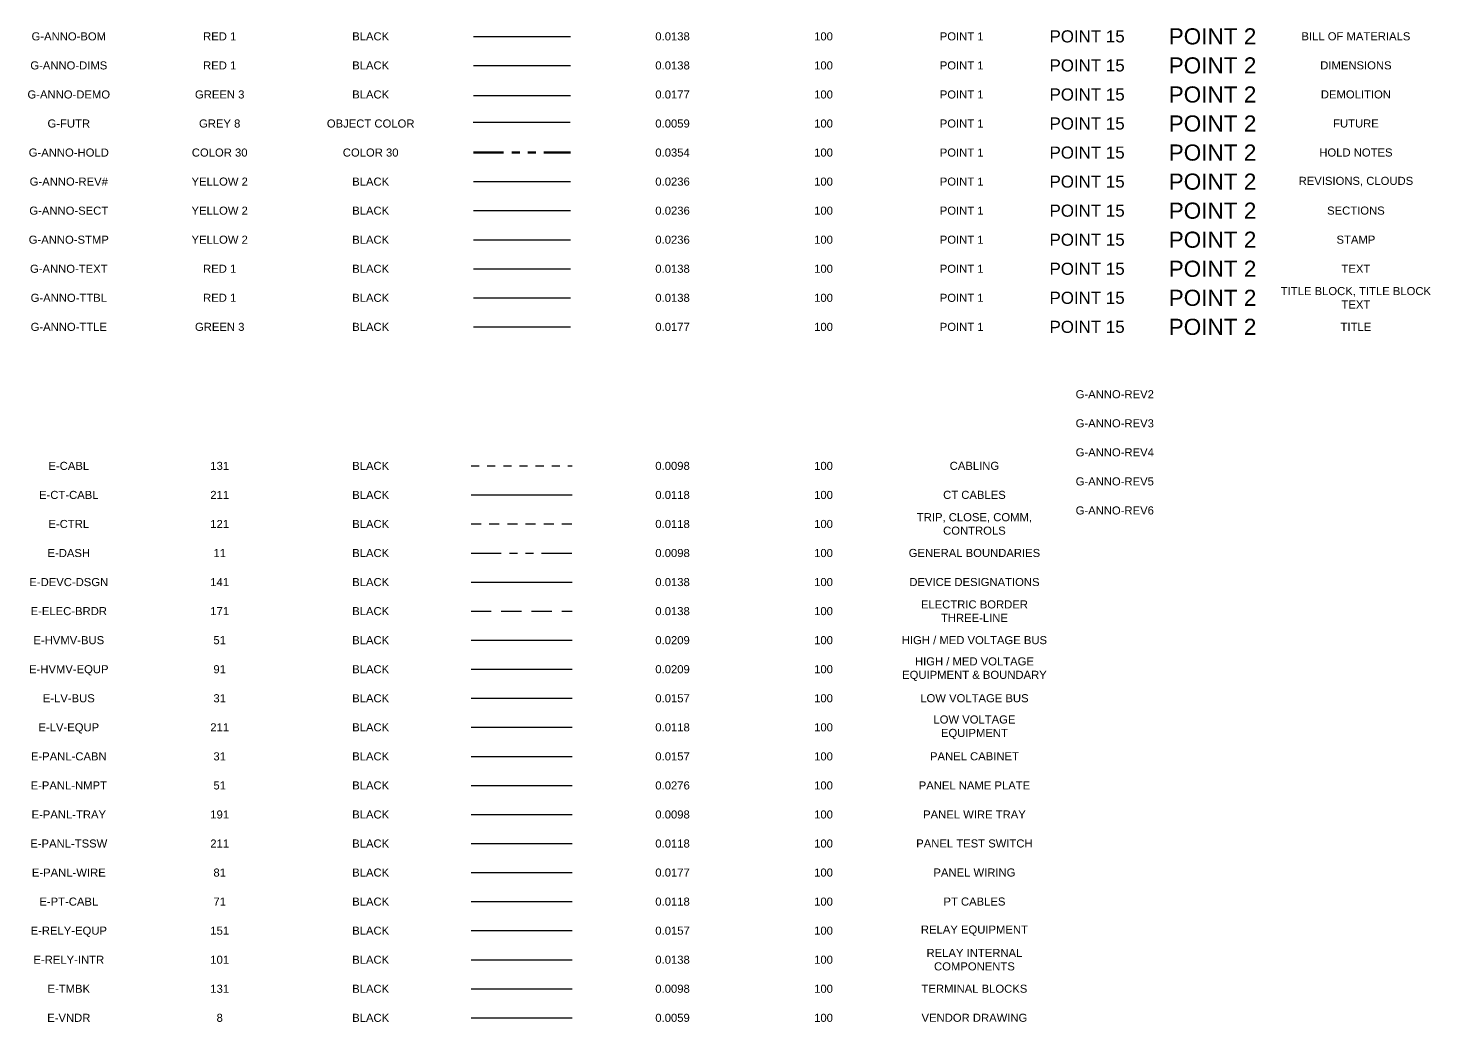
# Model space of a CAD drawing. Header units: inches. Extents: x -23.8 to 31, y -17.1 to 50.4.
# Drawn here: x -20.29 to -2.9, y 4.72 to 17.04 of the extents above; entities that cross this region are included whole.
import ezdxf
from ezdxf.enums import TextEntityAlignment as Align

# ---------------------------------------------------------------- set-up
doc = ezdxf.new("R2010")
doc.units = ezdxf.units.IN
doc.header["$MEASUREMENT"] = 0
for name, pattern in [('DASHED2', [0.375, 0.25, -0.125]), ('DASHED4', [0.1875, 0.125, -0.0625]), ('HIDDEN4', [0.0935, 0.0625, -0.031]), ('PHANTOM2', [1.25, 0.625, -0.125, 0.125, -0.125, 0.125, -0.125]), ('PHANTOM4', [0.6875, 0.3125, 0.0625, -0.0625, 0.0625, -0.0625, 0.0625, -0.0625])]:
    doc.linetypes.add(name, pattern=pattern)
for name, color, linetype in [('E-CABL', 131, 'HIDDEN4'), ('E-CT-CABL', 211, 'Continuous'), ('E-CTRL', 121, 'DASHED4'), ('E-DASH', 11, 'PHANTOM4'), ('E-DEVC-DSGN', 141, 'Continuous'), ('E-ELEC-BRDR', 171, 'DASHED2'), ('E-HVMV-BUS', 51, 'Continuous'), ('E-HVMV-EQUP', 91, 'Continuous'), ('E-LV-BUS', 31, 'Continuous'), ('E-LV-EQUP', 211, 'Continuous'), ('E-PANL-CABN', 31, 'Continuous'), ('E-PANL-NMPT', 51, 'Continuous'), ('E-PANL-TRAY', 191, 'Continuous'), ('E-PANL-TSSW', 211, 'Continuous'), ('E-PANL-WIRE', 81, 'Continuous'), ('E-PT-CABL', 71, 'Continuous'), ('E-RELY-EQUP', 151, 'Continuous'), ('E-RELY-INTR', 101, 'Continuous'), ('E-TMBK', 131, 'Continuous'), ('E-VNDR', 8, 'Continuous'), ('G-ANNO-BOM', 1, 'Continuous'), ('G-ANNO-DEMO', 3, 'Continuous'), ('G-ANNO-DIMS', 1, 'Continuous'), ('G-ANNO-REV1', 2, 'Continuous'), ('G-ANNO-REV2', 2, 'Continuous'), ('G-ANNO-REV3', 2, 'Continuous'), ('G-ANNO-REV4', 2, 'Continuous'), ('G-ANNO-REV5', 2, 'Continuous'), ('G-ANNO-REV6', 2, 'Continuous'), ('G-ANNO-SECT', 2, 'Continuous'), ('G-ANNO-STMP', 2, 'Continuous'), ('G-ANNO-TEXT', 1, 'Continuous'), ('G-ANNO-TTBL', 1, 'Continuous'), ('G-ANNO-TTLE', 3, 'Continuous'), ('G-FUTR', 8, 'Continuous')]:
    doc.layers.add(name, color=color, linetype=linetype)
doc.layers.add('G-ANNO-HOLD', color=30, linetype='PHANTOM4', lineweight=90)
doc.styles.add('NEI-A', font='Arial.ttf')

# ---------------------------------------------------------------- blocks, each defined once
blk = doc.blocks.new('NOTES - LAYERS - ELECTRICAL')
at = {"layer": 'E-CABL'}
blk.add_line((-11.971, -6.615), (-10.717, -6.615), dxfattribs=at)
at = {"layer": 'E-CT-CABL'}
blk.add_line((-11.971, -6.975), (-10.717, -6.975), dxfattribs=at)
at = {"layer": 'E-CTRL'}
blk.add_line((-11.971, -7.335), (-10.717, -7.335), dxfattribs=at)
at = {"layer": 'E-DASH'}
blk.add_line((-11.971, -7.695), (-10.717, -7.695), dxfattribs=at)
at = {"layer": 'E-DEVC-DSGN'}
blk.add_line((-11.971, -8.055), (-10.717, -8.055), dxfattribs=at)
at = {"layer": 'E-ELEC-BRDR'}
blk.add_line((-11.971, -8.415), (-10.717, -8.415), dxfattribs=at)
at = {"layer": 'E-HVMV-BUS'}
blk.add_line((-11.971, -8.775), (-10.717, -8.775), dxfattribs=at)
at = {"layer": 'E-HVMV-EQUP'}
blk.add_line((-11.971, -9.135), (-10.717, -9.135), dxfattribs=at)
at = {"layer": 'E-LV-BUS'}
blk.add_line((-11.971, -9.495), (-10.717, -9.495), dxfattribs=at)
at = {"layer": 'E-LV-EQUP'}
blk.add_line((-11.971, -9.855), (-10.717, -9.855), dxfattribs=at)
at = {"layer": 'E-PANL-CABN'}
blk.add_line((-11.971, -10.215), (-10.717, -10.215), dxfattribs=at)
at = {"layer": 'E-PANL-NMPT'}
blk.add_line((-11.971, -10.575), (-10.717, -10.575), dxfattribs=at)
at = {"layer": 'E-PANL-TRAY'}
blk.add_line((-11.971, -10.935), (-10.717, -10.935), dxfattribs=at)
at = {"layer": 'E-PANL-TSSW'}
blk.add_line((-11.971, -11.295), (-10.717, -11.295), dxfattribs=at)
at = {"layer": 'E-PANL-WIRE'}
blk.add_line((-11.971, -11.655), (-10.717, -11.655), dxfattribs=at)
at = {"layer": 'E-PT-CABL'}
blk.add_line((-11.971, -12.015), (-10.717, -12.015), dxfattribs=at)
at = {"layer": 'E-RELY-EQUP'}
blk.add_line((-11.971, -12.375), (-10.717, -12.375), dxfattribs=at)
at = {"layer": 'E-RELY-INTR'}
blk.add_line((-11.971, -12.735), (-10.717, -12.735), dxfattribs=at)
at = {"layer": 'E-TMBK'}
blk.add_line((-11.971, -13.095), (-10.717, -13.095), dxfattribs=at)
at = {"layer": 'E-VNDR'}
blk.add_line((-11.971, -13.455), (-10.717, -13.455), dxfattribs=at)
at = {"layer": 'G-ANNO-BOM'}
blk.add_line((-11.942, -1.292), (-10.739, -1.292), dxfattribs=at)
at = {"layer": 'G-ANNO-DEMO'}
blk.add_line((-11.942, -2.026), (-10.739, -2.026), dxfattribs=at)
at = {"layer": 'G-ANNO-DIMS'}
blk.add_line((-11.942, -1.652), (-10.739, -1.652), dxfattribs=at)
at = {"layer": 'G-ANNO-HOLD'}
blk.add_line((-11.942, -2.732), (-10.739, -2.732), dxfattribs=at)
at = {"layer": 'G-ANNO-REV1'}
blk.add_line((-11.942, -3.092), (-10.739, -3.092), dxfattribs=at)
at = {"layer": 'G-ANNO-SECT'}
blk.add_line((-11.942, -3.452), (-10.739, -3.452), dxfattribs=at)
at = {"layer": 'G-ANNO-STMP'}
blk.add_line((-11.942, -3.812), (-10.739, -3.812), dxfattribs=at)
at = {"layer": 'G-ANNO-TEXT'}
blk.add_line((-11.942, -4.172), (-10.739, -4.172), dxfattribs=at)
at = {"layer": 'G-ANNO-TTBL'}
blk.add_line((-11.942, -4.532), (-10.739, -4.532), dxfattribs=at)
at = {"layer": 'G-ANNO-TTLE'}
blk.add_line((-11.942, -4.892), (-10.739, -4.892), dxfattribs=at)
at = {"layer": 'G-FUTR'}
blk.add_line((-11.946, -2.356), (-10.743, -2.356), dxfattribs=at)
at = {"layer": 'E-CABL', "style": 'NEI-A'}
for s, p in [('E-CABL', (-16.959, -6.615)), ('131', (-15.088, -6.615)), ('BLACK', (-13.216, -6.615)), ('0.0098', (-9.473, -6.615)), ('100', (-7.601, -6.615))]:
    blk.add_text(s, height=0.1, dxfattribs=at).set_placement(p, align=Align.MIDDLE_CENTER)
at = {"layer": 'E-CABL', "insert": (-5.73, -6.615), "char_height": 0.1, "attachment_point": 5, "style": 'NEI-A'}
blk.add_mtext('CABLING', dxfattribs=at)
at = {"layer": 'E-CT-CABL', "style": 'NEI-A'}
for s, p in [('E-CT-CABL', (-16.959, -6.975)), ('211', (-15.088, -6.975)), ('BLACK', (-13.216, -6.975)), ('0.0118', (-9.473, -6.975)), ('100', (-7.601, -6.975))]:
    blk.add_text(s, height=0.1, dxfattribs=at).set_placement(p, align=Align.MIDDLE_CENTER)
at = {"layer": 'E-CT-CABL', "linetype": 'PHANTOM2', "insert": (-5.73, -6.975), "char_height": 0.1, "attachment_point": 5, "style": 'NEI-A'}
blk.add_mtext('CT CABLES', dxfattribs=at)
at = {"layer": 'E-CTRL', "style": 'NEI-A'}
for s, p in [('E-CTRL', (-16.959, -7.335)), ('121', (-15.088, -7.335)), ('BLACK', (-13.216, -7.335)), ('0.0118', (-9.473, -7.335)), ('100', (-7.601, -7.335))]:
    blk.add_text(s, height=0.1, dxfattribs=at).set_placement(p, align=Align.MIDDLE_CENTER)
at = {"layer": 'E-CTRL', "linetype": 'PHANTOM2', "insert": (-5.73, -7.335), "char_height": 0.1, "attachment_point": 5, "style": 'NEI-A'}
blk.add_mtext('TRIP, CLOSE, COMM,\\PCONTROLS', dxfattribs=at)
at = {"layer": 'E-DASH', "style": 'NEI-A'}
for s, p in [('E-DASH', (-16.959, -7.695)), ('11', (-15.088, -7.695)), ('BLACK', (-13.216, -7.695)), ('0.0098', (-9.473, -7.695)), ('100', (-7.601, -7.695))]:
    blk.add_text(s, height=0.1, dxfattribs=at).set_placement(p, align=Align.MIDDLE_CENTER)
at = {"layer": 'E-DASH', "insert": (-5.73, -7.695), "char_height": 0.1, "attachment_point": 5, "style": 'NEI-A'}
blk.add_mtext('GENERAL BOUNDARIES', dxfattribs=at)
at = {"layer": 'E-DEVC-DSGN', "style": 'NEI-A'}
for s, p in [('E-DEVC-DSGN', (-16.959, -8.055)), ('141', (-15.088, -8.055)), ('BLACK', (-13.216, -8.055)), ('0.0138', (-9.473, -8.055)), ('100', (-7.601, -8.055))]:
    blk.add_text(s, height=0.1, dxfattribs=at).set_placement(p, align=Align.MIDDLE_CENTER)
at = {"layer": 'E-DEVC-DSGN', "insert": (-5.73, -8.055), "char_height": 0.1, "attachment_point": 5, "style": 'NEI-A'}
blk.add_mtext('DEVICE DESIGNATIONS', dxfattribs=at)
at = {"layer": 'E-ELEC-BRDR', "style": 'NEI-A'}
for s, p in [('E-ELEC-BRDR', (-16.959, -8.415)), ('171', (-15.088, -8.415)), ('BLACK', (-13.216, -8.415)), ('0.0138', (-9.473, -8.415)), ('100', (-7.601, -8.415))]:
    blk.add_text(s, height=0.1, dxfattribs=at).set_placement(p, align=Align.MIDDLE_CENTER)
at = {"layer": 'E-ELEC-BRDR', "insert": (-5.73, -8.415), "char_height": 0.1, "attachment_point": 5, "style": 'NEI-A'}
blk.add_mtext('ELECTRIC BORDER\\PTHREE-LINE', dxfattribs=at)
at = {"layer": 'E-HVMV-BUS', "style": 'NEI-A'}
for s, p in [('E-HVMV-BUS', (-16.959, -8.775)), ('51', (-15.088, -8.775)), ('BLACK', (-13.216, -8.775)), ('0.0209', (-9.473, -8.775)), ('100', (-7.601, -8.775))]:
    blk.add_text(s, height=0.1, dxfattribs=at).set_placement(p, align=Align.MIDDLE_CENTER)
at = {"layer": 'E-HVMV-BUS', "insert": (-5.73, -8.775), "char_height": 0.1, "attachment_point": 5, "style": 'NEI-A'}
blk.add_mtext('HIGH / MED VOLTAGE BUS', dxfattribs=at)
at = {"layer": 'E-HVMV-EQUP', "style": 'NEI-A'}
for s, p in [('E-HVMV-EQUP', (-16.959, -9.135)), ('91', (-15.088, -9.135)), ('BLACK', (-13.216, -9.135)), ('0.0209', (-9.473, -9.135)), ('100', (-7.601, -9.135))]:
    blk.add_text(s, height=0.1, dxfattribs=at).set_placement(p, align=Align.MIDDLE_CENTER)
at = {"layer": 'E-HVMV-EQUP', "linetype": 'PHANTOM2', "insert": (-5.73, -9.135), "char_height": 0.1, "attachment_point": 5, "style": 'NEI-A'}
blk.add_mtext('HIGH / MED VOLTAGE\\PEQUIPMENT & BOUNDARY', dxfattribs=at)
at = {"layer": 'E-LV-BUS', "style": 'NEI-A'}
for s, p in [('E-LV-BUS', (-16.959, -9.495)), ('31', (-15.088, -9.495)), ('BLACK', (-13.216, -9.495)), ('0.0157', (-9.473, -9.495)), ('100', (-7.601, -9.495))]:
    blk.add_text(s, height=0.1, dxfattribs=at).set_placement(p, align=Align.MIDDLE_CENTER)
at = {"layer": 'E-LV-BUS', "linetype": 'PHANTOM2', "insert": (-5.73, -9.495), "char_height": 0.1, "attachment_point": 5, "style": 'NEI-A'}
blk.add_mtext('LOW VOLTAGE BUS', dxfattribs=at)
at = {"layer": 'E-LV-EQUP', "style": 'NEI-A'}
for s, p in [('E-LV-EQUP', (-16.959, -9.855)), ('211', (-15.088, -9.855)), ('BLACK', (-13.216, -9.855)), ('0.0118', (-9.473, -9.855)), ('100', (-7.601, -9.855))]:
    blk.add_text(s, height=0.1, dxfattribs=at).set_placement(p, align=Align.MIDDLE_CENTER)
at = {"layer": 'E-LV-EQUP', "linetype": 'PHANTOM2', "insert": (-5.73, -9.855), "char_height": 0.1, "attachment_point": 5, "style": 'NEI-A'}
blk.add_mtext('LOW VOLTAGE\\PEQUIPMENT', dxfattribs=at)
at = {"layer": 'E-PANL-CABN', "style": 'NEI-A'}
for s, p in [('E-PANL-CABN', (-16.959, -10.215)), ('31', (-15.088, -10.215)), ('BLACK', (-13.216, -10.215)), ('0.0157', (-9.473, -10.215)), ('100', (-7.601, -10.215))]:
    blk.add_text(s, height=0.1, dxfattribs=at).set_placement(p, align=Align.MIDDLE_CENTER)
at = {"layer": 'E-PANL-CABN', "linetype": 'PHANTOM2', "insert": (-5.73, -10.215), "char_height": 0.1, "attachment_point": 5, "style": 'NEI-A'}
blk.add_mtext('PANEL CABINET', dxfattribs=at)
at = {"layer": 'E-PANL-NMPT', "style": 'NEI-A'}
for s, p in [('E-PANL-NMPT', (-16.959, -10.575)), ('51', (-15.088, -10.575)), ('BLACK', (-13.216, -10.575)), ('0.0276', (-9.473, -10.575)), ('100', (-7.601, -10.575))]:
    blk.add_text(s, height=0.1, dxfattribs=at).set_placement(p, align=Align.MIDDLE_CENTER)
at = {"layer": 'E-PANL-NMPT', "insert": (-5.73, -10.575), "char_height": 0.1, "attachment_point": 5, "style": 'NEI-A'}
blk.add_mtext('PANEL NAME PLATE', dxfattribs=at)
at = {"layer": 'E-PANL-TRAY', "style": 'NEI-A'}
for s, p in [('E-PANL-TRAY', (-16.959, -10.935)), ('191', (-15.088, -10.935)), ('BLACK', (-13.216, -10.935)), ('0.0098', (-9.473, -10.935)), ('100', (-7.601, -10.935))]:
    blk.add_text(s, height=0.1, dxfattribs=at).set_placement(p, align=Align.MIDDLE_CENTER)
at = {"layer": 'E-PANL-TRAY', "insert": (-5.73, -10.935), "char_height": 0.1, "attachment_point": 5, "style": 'NEI-A'}
blk.add_mtext('PANEL WIRE TRAY', dxfattribs=at)
at = {"layer": 'E-PANL-TSSW', "style": 'NEI-A'}
for s, p in [('E-PANL-TSSW', (-16.959, -11.295)), ('211', (-15.088, -11.295)), ('BLACK', (-13.216, -11.295)), ('0.0118', (-9.473, -11.295)), ('100', (-7.601, -11.295))]:
    blk.add_text(s, height=0.1, dxfattribs=at).set_placement(p, align=Align.MIDDLE_CENTER)
at = {"layer": 'E-PANL-TSSW', "insert": (-5.73, -11.295), "char_height": 0.1, "attachment_point": 5, "style": 'NEI-A'}
blk.add_mtext('PANEL TEST SWITCH', dxfattribs=at)
at = {"layer": 'E-PANL-WIRE', "style": 'NEI-A'}
for s, p in [('E-PANL-WIRE', (-16.959, -11.655)), ('81', (-15.088, -11.655)), ('BLACK', (-13.216, -11.655)), ('0.0177', (-9.473, -11.655)), ('100', (-7.601, -11.655))]:
    blk.add_text(s, height=0.1, dxfattribs=at).set_placement(p, align=Align.MIDDLE_CENTER)
at = {"layer": 'E-PANL-WIRE', "linetype": 'PHANTOM2', "insert": (-5.73, -11.655), "char_height": 0.1, "attachment_point": 5, "style": 'NEI-A'}
blk.add_mtext('PANEL WIRING', dxfattribs=at)
at = {"layer": 'E-PT-CABL', "style": 'NEI-A'}
for s, p in [('E-PT-CABL', (-16.959, -12.015)), ('71', (-15.088, -12.015)), ('BLACK', (-13.216, -12.015)), ('0.0118', (-9.473, -12.015)), ('100', (-7.601, -12.015))]:
    blk.add_text(s, height=0.1, dxfattribs=at).set_placement(p, align=Align.MIDDLE_CENTER)
at = {"layer": 'E-PT-CABL', "linetype": 'PHANTOM2', "insert": (-5.73, -12.015), "char_height": 0.1, "attachment_point": 5, "style": 'NEI-A'}
blk.add_mtext('PT CABLES', dxfattribs=at)
at = {"layer": 'E-RELY-EQUP', "style": 'NEI-A'}
for s, p in [('E-RELY-EQUP', (-16.959, -12.375)), ('151', (-15.088, -12.375)), ('BLACK', (-13.216, -12.375)), ('0.0157', (-9.473, -12.375)), ('100', (-7.601, -12.375))]:
    blk.add_text(s, height=0.1, dxfattribs=at).set_placement(p, align=Align.MIDDLE_CENTER)
at = {"layer": 'E-RELY-EQUP', "insert": (-5.73, -12.375), "char_height": 0.1, "attachment_point": 5, "style": 'NEI-A'}
blk.add_mtext('RELAY EQUIPMENT', dxfattribs=at)
at = {"layer": 'E-RELY-INTR', "style": 'NEI-A'}
for s, p in [('E-RELY-INTR', (-16.959, -12.735)), ('101', (-15.088, -12.735)), ('BLACK', (-13.216, -12.735)), ('0.0138', (-9.473, -12.735)), ('100', (-7.601, -12.735))]:
    blk.add_text(s, height=0.1, dxfattribs=at).set_placement(p, align=Align.MIDDLE_CENTER)
at = {"layer": 'E-RELY-INTR', "insert": (-5.73, -12.735), "char_height": 0.1, "attachment_point": 5, "style": 'NEI-A'}
blk.add_mtext('RELAY INTERNAL\\PCOMPONENTS', dxfattribs=at)
at = {"layer": 'E-TMBK', "style": 'NEI-A'}
for s, p in [('E-TMBK', (-16.959, -13.095)), ('131', (-15.088, -13.095)), ('BLACK', (-13.216, -13.095)), ('0.0098', (-9.473, -13.095)), ('100', (-7.601, -13.095))]:
    blk.add_text(s, height=0.1, dxfattribs=at).set_placement(p, align=Align.MIDDLE_CENTER)
at = {"layer": 'E-TMBK', "insert": (-5.73, -13.095), "char_height": 0.1, "attachment_point": 5, "style": 'NEI-A'}
blk.add_mtext('TERMINAL BLOCKS', dxfattribs=at)
at = {"layer": 'E-VNDR', "style": 'NEI-A'}
for s, p in [('E-VNDR', (-16.959, -13.455)), ('8', (-15.088, -13.455)), ('BLACK', (-13.216, -13.455)), ('0.0059', (-9.473, -13.455)), ('100', (-7.601, -13.455))]:
    blk.add_text(s, height=0.1, dxfattribs=at).set_placement(p, align=Align.MIDDLE_CENTER)
at = {"layer": 'E-VNDR', "linetype": 'PHANTOM2', "insert": (-5.73, -13.455), "char_height": 0.1, "attachment_point": 5, "style": 'NEI-A'}
blk.add_mtext('VENDOR DRAWING', dxfattribs=at)
at = {"layer": 'G-ANNO-BOM', "style": 'NEI-A'}
for s, height, p in [('POINT 15', 0.15, (-4.333, -1.292)), ('POINT 2', 0.2, (-2.778, -1.292)), ('G-ANNO-BOM', 0.1, (-16.959, -1.292)), ('RED 1', 0.1, (-15.088, -1.292)), ('BLACK', 0.1, (-13.216, -1.292)), ('0.0138', 0.1, (-9.473, -1.292)), ('100', 0.1, (-7.601, -1.292)), ('POINT 1', 0.1, (-5.888, -1.292))]:
    blk.add_text(s, height=height, dxfattribs=at).set_placement(p, align=Align.MIDDLE_CENTER)
at = {"layer": 'G-ANNO-BOM', "insert": (-1, -1.292), "char_height": 0.1, "width": 2, "attachment_point": 5, "style": 'NEI-A'}
blk.add_mtext('BILL OF MATERIALS', dxfattribs=at)
at = {"layer": 'G-ANNO-DEMO', "style": 'NEI-A'}
for s, height, p in [('POINT 2', 0.2, (-2.778, -2.012)), ('G-ANNO-DEMO', 0.1, (-16.959, -2.012)), ('GREEN 3', 0.1, (-15.088, -2.012)), ('BLACK', 0.1, (-13.216, -2.012)), ('0.0177', 0.1, (-9.473, -2.012)), ('100', 0.1, (-7.601, -2.012)), ('POINT 1', 0.1, (-5.888, -2.012)), ('POINT 15', 0.15, (-4.333, -2.012))]:
    blk.add_text(s, height=height, dxfattribs=at).set_placement(p, align=Align.MIDDLE_CENTER)
at = {"layer": 'G-ANNO-DEMO', "insert": (-1, -2.012), "char_height": 0.1, "width": 2, "attachment_point": 5, "style": 'NEI-A'}
blk.add_mtext('DEMOLITION', dxfattribs=at)
at = {"layer": 'G-ANNO-DIMS', "style": 'NEI-A'}
for s, height, p in [('POINT 2', 0.2, (-2.778, -1.652)), ('G-ANNO-DIMS', 0.1, (-16.959, -1.652)), ('RED 1', 0.1, (-15.088, -1.652)), ('BLACK', 0.1, (-13.216, -1.652)), ('0.0138', 0.1, (-9.473, -1.652)), ('100', 0.1, (-7.601, -1.652)), ('POINT 1', 0.1, (-5.888, -1.652)), ('POINT 15', 0.15, (-4.333, -1.652))]:
    blk.add_text(s, height=height, dxfattribs=at).set_placement(p, align=Align.MIDDLE_CENTER)
at = {"layer": 'G-ANNO-DIMS', "insert": (-1, -1.652), "char_height": 0.1, "width": 2, "attachment_point": 5, "style": 'NEI-A'}
blk.add_mtext('DIMENSIONS', dxfattribs=at)
at = {"layer": 'G-ANNO-HOLD', "style": 'NEI-A'}
for s, height, p in [('G-ANNO-HOLD', 0.1, (-16.959, -2.732)), ('COLOR 30', 0.1, (-15.088, -2.732)), ('COLOR 30', 0.1, (-13.216, -2.732)), ('0.0354', 0.1, (-9.473, -2.732)), ('100', 0.1, (-7.601, -2.732)), ('POINT 1', 0.1, (-5.888, -2.732)), ('POINT 15', 0.15, (-4.333, -2.732)), ('POINT 2', 0.2, (-2.778, -2.732))]:
    blk.add_text(s, height=height, dxfattribs=at).set_placement(p, align=Align.MIDDLE_CENTER)
at = {"layer": 'G-ANNO-HOLD', "insert": (-1, -2.732), "char_height": 0.1, "width": 2, "attachment_point": 5, "style": 'NEI-A'}
blk.add_mtext('HOLD NOTES', dxfattribs=at)
at = {"layer": 'G-ANNO-REV1', "style": 'NEI-A'}
for s, height, p in [('G-ANNO-REV#', 0.1, (-16.959, -3.092)), ('YELLOW 2', 0.1, (-15.088, -3.092)), ('BLACK', 0.1, (-13.216, -3.092)), ('0.0236', 0.1, (-9.473, -3.092)), ('100', 0.1, (-7.601, -3.092)), ('POINT 1', 0.1, (-5.888, -3.092)), ('POINT 15', 0.15, (-4.333, -3.092)), ('POINT 2', 0.2, (-2.778, -3.092))]:
    blk.add_text(s, height=height, dxfattribs=at).set_placement(p, align=Align.MIDDLE_CENTER)
at = {"layer": 'G-ANNO-REV1', "insert": (-1, -3.092), "char_height": 0.1, "width": 2, "attachment_point": 5, "style": 'NEI-A'}
blk.add_mtext('REVISIONS, CLOUDS', dxfattribs=at)
at = {"layer": 'G-ANNO-REV2', "insert": (-3.99, -5.728), "char_height": 0.1, "attachment_point": 5, "style": 'NEI-A'}
blk.add_mtext('G-ANNO-REV2', dxfattribs=at)
at = {"layer": 'G-ANNO-REV3', "insert": (-3.99, -6.088), "char_height": 0.1, "attachment_point": 5, "style": 'NEI-A'}
blk.add_mtext('G-ANNO-REV3', dxfattribs=at)
at = {"layer": 'G-ANNO-REV4', "insert": (-3.99, -6.448), "char_height": 0.1, "attachment_point": 5, "style": 'NEI-A'}
blk.add_mtext('G-ANNO-REV4', dxfattribs=at)
at = {"layer": 'G-ANNO-REV5', "insert": (-3.99, -6.808), "char_height": 0.1, "attachment_point": 5, "style": 'NEI-A'}
blk.add_mtext('G-ANNO-REV5', dxfattribs=at)
at = {"layer": 'G-ANNO-REV6', "insert": (-3.99, -7.168), "char_height": 0.1, "attachment_point": 5, "style": 'NEI-A'}
blk.add_mtext('G-ANNO-REV6', dxfattribs=at)
at = {"layer": 'G-ANNO-SECT', "style": 'NEI-A'}
for s, height, p in [('G-ANNO-SECT', 0.1, (-16.959, -3.452)), ('YELLOW 2', 0.1, (-15.088, -3.452)), ('BLACK', 0.1, (-13.216, -3.452)), ('0.0236', 0.1, (-9.473, -3.452)), ('100', 0.1, (-7.601, -3.452)), ('POINT 1', 0.1, (-5.888, -3.452)), ('POINT 15', 0.15, (-4.333, -3.452)), ('POINT 2', 0.2, (-2.778, -3.452))]:
    blk.add_text(s, height=height, dxfattribs=at).set_placement(p, align=Align.MIDDLE_CENTER)
at = {"layer": 'G-ANNO-SECT', "insert": (-1, -3.452), "char_height": 0.1, "width": 2, "attachment_point": 5, "style": 'NEI-A'}
blk.add_mtext('SECTIONS', dxfattribs=at)
at = {"layer": 'G-ANNO-STMP', "style": 'NEI-A'}
for s, height, p in [('G-ANNO-STMP', 0.1, (-16.959, -3.812)), ('YELLOW 2', 0.1, (-15.088, -3.812)), ('BLACK', 0.1, (-13.216, -3.812)), ('0.0236', 0.1, (-9.473, -3.812)), ('100', 0.1, (-7.601, -3.812)), ('POINT 1', 0.1, (-5.888, -3.812)), ('POINT 15', 0.15, (-4.333, -3.812)), ('POINT 2', 0.2, (-2.778, -3.812))]:
    blk.add_text(s, height=height, dxfattribs=at).set_placement(p, align=Align.MIDDLE_CENTER)
at = {"layer": 'G-ANNO-STMP', "insert": (-1, -3.812), "char_height": 0.1, "width": 2, "attachment_point": 5, "style": 'NEI-A'}
blk.add_mtext('STAMP', dxfattribs=at)
at = {"layer": 'G-ANNO-TEXT', "style": 'NEI-A'}
for s, height, p in [('G-ANNO-TEXT', 0.1, (-16.959, -4.172)), ('RED 1', 0.1, (-15.088, -4.172)), ('BLACK', 0.1, (-13.216, -4.172)), ('0.0138', 0.1, (-9.473, -4.172)), ('100', 0.1, (-7.601, -4.172)), ('POINT 1', 0.1, (-5.888, -4.172)), ('POINT 15', 0.15, (-4.333, -4.172)), ('POINT 2', 0.2, (-2.778, -4.172))]:
    blk.add_text(s, height=height, dxfattribs=at).set_placement(p, align=Align.MIDDLE_CENTER)
at = {"layer": 'G-ANNO-TEXT', "insert": (-1, -4.172), "char_height": 0.1, "width": 2, "attachment_point": 5, "style": 'NEI-A'}
blk.add_mtext('TEXT', dxfattribs=at)
at = {"layer": 'G-ANNO-TTBL', "style": 'NEI-A'}
for s, height, p in [('G-ANNO-TTBL', 0.1, (-16.959, -4.532)), ('RED 1', 0.1, (-15.088, -4.532)), ('BLACK', 0.1, (-13.216, -4.532)), ('0.0138', 0.1, (-9.473, -4.532)), ('100', 0.1, (-7.601, -4.532)), ('POINT 1', 0.1, (-5.888, -4.532)), ('POINT 15', 0.15, (-4.333, -4.532)), ('POINT 2', 0.2, (-2.778, -4.532))]:
    blk.add_text(s, height=height, dxfattribs=at).set_placement(p, align=Align.MIDDLE_CENTER)
at = {"layer": 'G-ANNO-TTBL', "insert": (-1, -4.532), "char_height": 0.1, "width": 2, "attachment_point": 5, "style": 'NEI-A'}
blk.add_mtext('TITLE BLOCK, TITLE BLOCK TEXT', dxfattribs=at)
at = {"layer": 'G-ANNO-TTLE', "style": 'NEI-A'}
for s, height, p in [('G-ANNO-TTLE', 0.1, (-16.959, -4.892)), ('GREEN 3', 0.1, (-15.088, -4.892)), ('BLACK', 0.1, (-13.216, -4.892)), ('0.0177', 0.1, (-9.473, -4.892)), ('100', 0.1, (-7.601, -4.892)), ('POINT 1', 0.1, (-5.888, -4.892)), ('POINT 15', 0.15, (-4.333, -4.892)), ('POINT 2', 0.2, (-2.778, -4.892))]:
    blk.add_text(s, height=height, dxfattribs=at).set_placement(p, align=Align.MIDDLE_CENTER)
at = {"layer": 'G-ANNO-TTLE', "insert": (-1, -4.892), "char_height": 0.1, "width": 2, "attachment_point": 5, "style": 'NEI-A'}
blk.add_mtext('TITLE', dxfattribs=at)
at = {"layer": 'G-FUTR', "style": 'NEI-A'}
for s, height, p in [('G-FUTR', 0.1, (-16.959, -2.372)), ('GREY 8', 0.1, (-15.088, -2.372)), ('OBJECT COLOR', 0.1, (-13.216, -2.372)), ('0.0059', 0.1, (-9.473, -2.372)), ('100', 0.1, (-7.601, -2.372)), ('POINT 1', 0.1, (-5.888, -2.372)), ('POINT 15', 0.15, (-4.333, -2.372)), ('POINT 2', 0.2, (-2.778, -2.372))]:
    blk.add_text(s, height=height, dxfattribs=at).set_placement(p, align=Align.MIDDLE_CENTER)
at = {"layer": 'G-FUTR', "insert": (-1, -2.372), "char_height": 0.1, "width": 2, "attachment_point": 5, "style": 'NEI-A'}
blk.add_mtext('FUTURE', dxfattribs=at)

msp = doc.modelspace()

# ---------------------------------------------------------------- block references
msp.add_blockref('NOTES - LAYERS - ELECTRICAL', (-2.826, 18.228))

doc.saveas('drawing.dxf')
